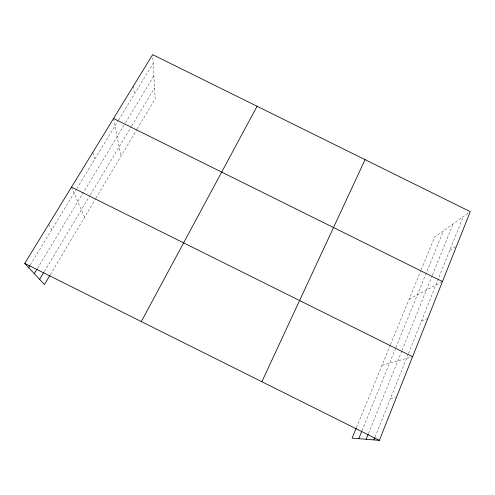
<?xml version="1.0" encoding="UTF-8"?>
<svg xmlns="http://www.w3.org/2000/svg" width="495" height="495" viewBox="0 0 495 495"><rect width="100%" height="100%" fill="white"/><g stroke="black" fill="none" stroke-linecap="round" stroke-linejoin="round"><path stroke-width="0.37" stroke-dasharray="2.48 1.86" d="M375.074 437.048L408.214 354.197M408.493 353.492L463.227 216.668M368.466 433.571L401.816 350.974M402.101 350.268L432.197 275.727M432.482 275.016L453.123 223.895M361.956 430.848L395.579 348.301M395.864 347.589L443.421 230.837M356.499 427.445L390.233 345.275M390.524 344.563L420.948 270.462M421.233 269.756L434.629 237.124L469.662 212.064M50.311 274.669L95.578 198.749M95.974 198.093L136.775 129.659M137.171 128.997L155.189 98.783L152.689 55.372M44.34 271.514L89.979 195.482M90.368 194.826L131.28 126.671M131.67 126.021L154.564 87.881M37.441 268.401L125.074 123.478M125.47 122.822L153.871 75.859M30.263 264.998L76.49 189.139M76.892 188.484L118.181 120.731M118.571 120.081L153.147 63.341M449.794 250.253L455.988 246.362M409.161 299.166L441.812 281.896M421.468 321.069L427.81 318.44M382.016 365.291L412.595 356.728M390.536 398.382L396.303 397.714M48.584 224.507L51.814 229.637M71.497 187.104L84.552 217.249M93.103 152.837L94.916 158.901M113.541 118.484L120.99 156.135M133.44 86L134.411 94.093"/><path stroke-width="0.74" d="M356.208 428.156L352.112 438.131L379.356 440.352L470.25 211.65L152.646 54.648L24.75 263.408L44.426 284.538L49.921 275.325M373.923 439.913L374.783 437.766M366.158 439.275L368.175 434.288M358.764 438.675L361.666 431.56M261.861 381.725L365.062 159.65M141.298 321.564L257.078 106.27M39.619 279.378L43.548 272.825M34.279 273.642L37.045 269.057M28.673 267.622L29.867 265.654M113.541 118.484L442.468 281.55M71.497 187.104L412.595 356.728M24.75 263.408L379.356 440.352"/></g></svg>
